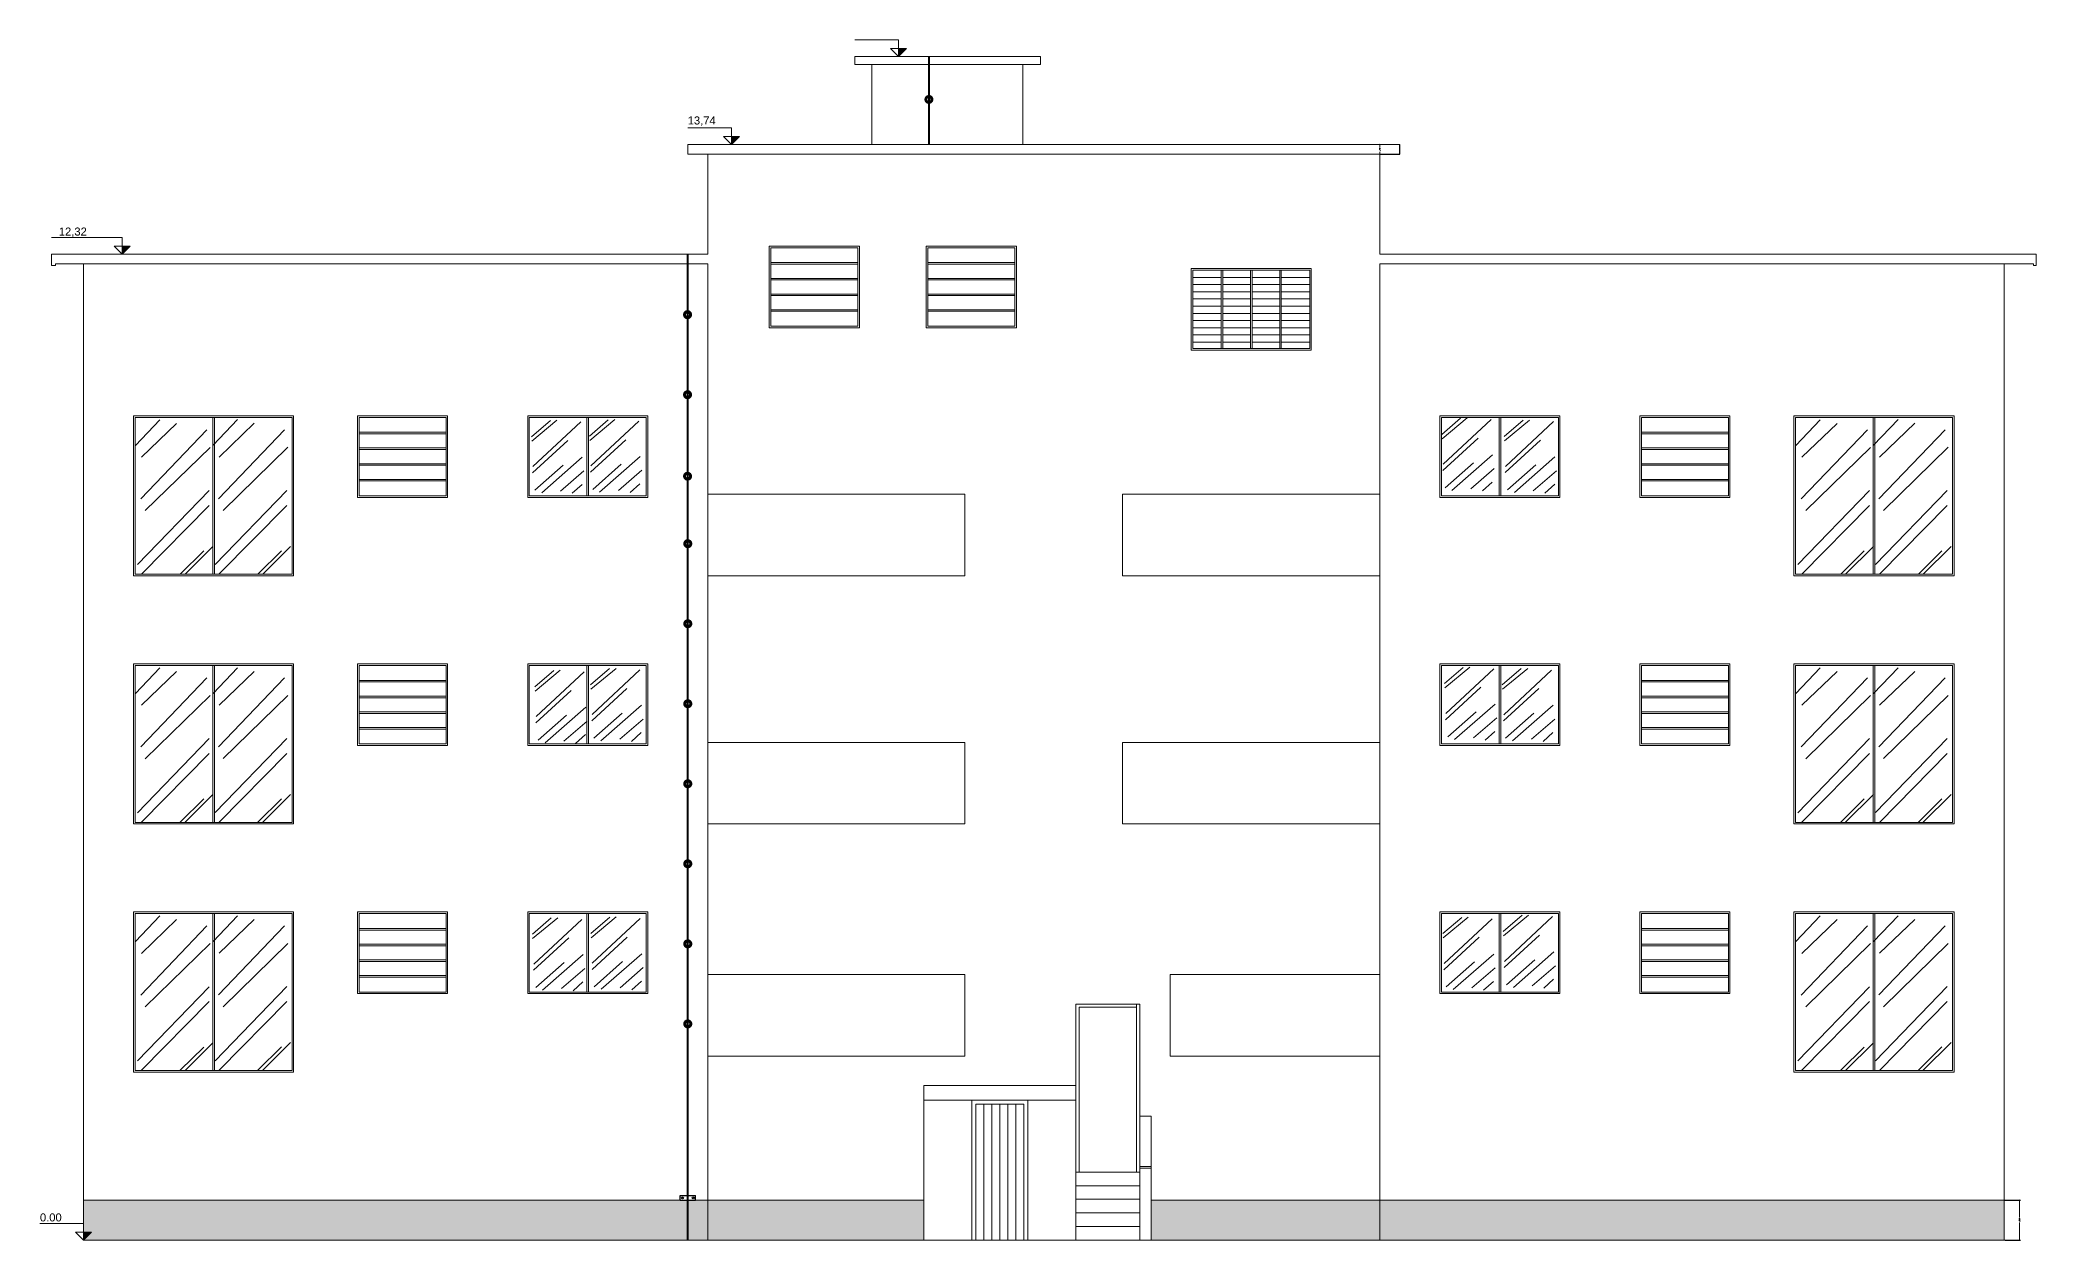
# Model space of a CAD drawing. Extents: x 0 to 11638, y -6007 to 0.
# Drawn here: x 10262.04 to 10286.98, y -3566.58 to -3551.57 of the extents above; entities that cross this region are included whole.
import ezdxf

# ---------------------------------------------------------------- set-up
doc = ezdxf.new("R2010")
doc.units = 0
doc.layers.get('0').update_dxf_attribs({"linetype": 'CONTINUOUS'})
doc.layers.get('Defpoints').update_dxf_attribs({"linetype": 'CONTINUOUS'})
for name, color, linetype in [('ARQ - Cotas', 1, 'CONTINUOUS'), ('ELE-BARRA CHATA ALUMÍNIO', 140, 'CONTINUOUS'), ('ELE-CONECTOR DE EMENDA', 153, 'CONTINUOUS'), ('ELE-CX. INSPEÇÃO', 40, 'CONTINUOUS')]:
    doc.layers.add(name, color=color, linetype=linetype)
doc.layers.add('ARQ - Esquadrias', color=1, linetype='CONTINUOUS', lineweight=9)
doc.layers.add('ELE-FIXADOR GELCAM', color=160, linetype='CONTINUOUS', lineweight=20)
doc.styles.add('ARIAL', font='arial.ttf')
doc.styles.add('COTA', font='romans.shx', dxfattribs={"width": 2})
doc.dimstyles.new('COTA-COMLINHA', dxfattribs={"dimtxt": 0.001, "dimasz": 0.001, "dimexe": 0.001, "dimexo": 0.001, "dimgap": 0.001, "dimtad": 0, "dimzin": 4, "dimtxsty": 'COTA', "dimblk": 'OBLIQUE', "dimcen": 0.001, "dimclrd": 2, "dimclre": 2, "dimclrt": 2, "dimazin": 0, "dimtfac": 1, "dimtmove": 2, "dimatfit": 0, "dimldrblk": 'OBLIQUE', "dimfxl": 1, "dimtfill": 1, "dimtfillclr": 2, "dimlwd": -1, "dimarcsym": 0})

# ---------------------------------------------------------------- blocks, each defined once
blk = doc.blocks.new('_Oblique')
at = {"layer": 'ARQ - Esquadrias', "color": 0, "lineweight": -2}
blk.add_line((-0.5, -0.5), (0.5, 0.5), dxfattribs=at)
blk = doc.blocks.new('*D854')
at = {"layer": 'ELE-FIXADOR GELCAM', "color": 2, "ltscale": 0.01, "transparency": 16777216}
for p, q in [((10278.783, -3552.874), (10278.783, -3552.903)), ((10278.783, -3552.994), (10278.783, -3552.964))]:
    blk.add_line(p, q, dxfattribs=at)
at = {"layer": 'ELE-FIXADOR GELCAM', "color": 2, "ltscale": 0.01, "transparency": 16777216, "xscale": 0.01, "yscale": 0.01, "zscale": 0.01}
for p, rotation in [((10278.783, -3552.874), 90), ((10278.783, -3552.994), 270)]:
    blk.add_blockref('_Oblique', p, dxfattribs=dict(at, rotation=rotation))
at = {"layer": 'ELE-FIXADOR GELCAM', "color": 2, "lineweight": -3, "ltscale": 0.01, "transparency": 16777216, "insert": (10278.783, -3552.934), "char_height": 0.01, "attachment_point": 5, "rotation": 90, "style": 'COTA', "bg_fill": 3, "box_fill_scale": 1.1, "bg_fill_color": 9, "bg_fill_true_color": 13158600, "bg_fill_transparency": 0}
blk.add_mtext(',12', dxfattribs=at)
at = {"layer": 'Defpoints', "color": 0, "lineweight": -2, "ltscale": 0.01, "transparency": 16777216}
for p in [(10278.783, -3552.874), (10278.783, -3552.874), (10278.783, -3552.994)]:
    blk.add_point(p, dxfattribs=at)
blk = doc.blocks.new('*D855')
at = {"layer": 'Defpoints', "color": 0, "lineweight": -2, "ltscale": 0.01, "transparency": 16777216}
for p in [(10286.583, -3566.064), (10286.777, -3566.064), (10286.583, -3566.564)]:
    blk.add_point(p, dxfattribs=at)
at = {"layer": 'ELE-FIXADOR GELCAM', "color": 2, "lineweight": -2, "ltscale": 0.01, "transparency": 16777216}
for p, q in [((10286.593, -3566.064), (10286.787, -3566.064)), ((10286.593, -3566.564), (10286.787, -3566.564))]:
    blk.add_line(p, q, dxfattribs=at)
at = {"layer": 'ELE-FIXADOR GELCAM', "color": 2, "ltscale": 0.01, "transparency": 16777216}
for p, q in [((10286.777, -3566.064), (10286.777, -3566.283)), ((10286.777, -3566.564), (10286.777, -3566.344))]:
    blk.add_line(p, q, dxfattribs=at)
at = {"layer": 'ELE-FIXADOR GELCAM', "color": 2, "ltscale": 0.01, "transparency": 16777216, "xscale": 0.01, "yscale": 0.01, "zscale": 0.01}
for p, rotation in [((10286.777, -3566.064), 90), ((10286.777, -3566.564), 270)]:
    blk.add_blockref('_Oblique', p, dxfattribs=dict(at, rotation=rotation))
at = {"layer": 'ELE-FIXADOR GELCAM', "color": 2, "lineweight": -3, "ltscale": 0.01, "transparency": 16777216, "insert": (10286.777, -3566.314), "char_height": 0.01, "attachment_point": 5, "rotation": 90, "style": 'COTA', "bg_fill": 3, "box_fill_scale": 1.1, "bg_fill_color": 9, "bg_fill_true_color": 13158600, "bg_fill_transparency": 0}
blk.add_mtext(',50', dxfattribs=at)

msp = doc.modelspace()

# ---------------------------------------------------------------- hatches: boundary and pattern name
at = {"lineweight": 5}
h = msp.add_hatch(dxfattribs=at)
h.set_pattern_fill('GRAVEL', color=0, scale=0.046)
h.set_pattern_definition([(228.0127875, (7585.17417, -5615.64441), (-9.3472000007, -10.5155999993), [0.15719186, -15.56202247]), (184.969741, (7585.069013, -5615.761253), (14.02079999445, 1.16840006656), [0.26974617, -26.7048625]), (132.510447, (7584.80028, -5615.78462), (11.684000005, -12.8523999955), [0.1902015, -18.8299725]), (267.273689, (7584.344605, -5616.07672), (1.16840000245, 23.3679999999), [0.24564208, -24.3185612]), (292.8336542, (7584.33292, -5616.322085), (-5.8420000005, 14.0207999998), [0.2408715, -23.84631156]), (357.273689, (7584.42639, -5616.54408), (-23.3679999999, 1.16840000245), [0.24564208, -24.3185612]), (37.6942405, (7584.671757, -5616.555765), (-15.18919999933, -11.6840000009), [0.3248491, -32.16003304]), (72.2553284, (7584.928805, -5616.357137), (8.1788000022, 25.7047999993), [0.30669098, -30.36241804]), (121.4295656, (7585.022277, -5616.065037), (-9.3472000013, 15.1891999992), [0.24647398, -24.40095102]), (175.2363583, (7584.89375, -5615.854725), (12.8523999998, -1.168400002), [0.2813881, -13.788011]), (222.3974378, (7584.613337, -5615.831357), (-14.02079999955, -12.8524000005), [0.36389584, -36.02571536]), (138.814075, (7585.50132, -5616.0884), (-8.1787999995, 7.0104000006), [0.1242021, -12.29606028]), (171.4692344, (7585.40785, -5616.006617), (15.1892000004, -2.3367999973), [0.2362937, -23.39313394]), (225, (7585.1742, -5615.9716), (-2e-16, -1.1684), [0.1652363, -1.48713083]), (203.1985905, (7585.09238, -5615.83136), (5.842, 2.3367999996), [0.088983, -8.8092863]), (291.8014095, (7585.0106, -5615.8664), (-1.1684, 3.5052), [0.1258402, -6.16618638]), (30.9637565, (7585.05733, -5615.98325), (3.5052, 2.3368), [0.20438704, -6.60849715]), (161.565051, (7585.2326, -5615.8781), (2.3368, -1.1684), [0.1477921, -3.54701313]), (16.3895403, (7584.33292, -5615.86641), (11.684, 3.5052), [0.2070405, -20.49706027]), (70.346176, (7584.53155, -5615.80799), (-4.6736000004, -12.8523999998), [0.1736955, -17.1958192]), (293.1985905, (7585.23259, -5615.64441), (-2.3367999996, 5.842), [0.17796485, -8.72030445]), (343.6104597, (7585.30269, -5615.80799), (-11.6840000002, 3.5051999992), [0.2070405, -20.49706027]), (339.443955, (7584.33292, -5616.59082), (-5.842, 2.3368), [0.1996562, -9.7831578]), (294.7751406, (7584.519865, -5616.66092), (-5.842000007, 12.8523999968), [0.16728918, -16.56165296]), (66.8014095, (7585.24427, -5616.81281), (2.3367999996, 5.842), [0.17796485, -8.72030445]), (17.3540246, (7585.31438, -5616.64924), (-15.1891999997, -4.673600001), [0.19586006, -19.39009295]), (69.443955, (7584.67176, -5616.81281), (-2.3368, -5.842), [0.0998281, -9.8829859]), (101.3099325, (7585.17417, -5616.81281), (-1.1684, 4.6736), [0.0595767, -5.8981177]), (165.963757, (7585.16248, -5616.7544), (3.5052, -1.1684), [0.2408715, -4.5765651]), (186.009006, (7584.928805, -5616.69597), (11.6839999999, 1.1684000006), [0.22322282, -22.09902784]), (303.690068, (7585.05733, -5616.0884), (-1.1684, 2.3368), [0.168509, -4.04421713]), (353.1572266, (7585.1508, -5616.228613), (19.8628000001, -2.33679999896), [0.2941961, -29.12536417]), (60.945396, (7585.4429, -5616.26366), (-4.6736, -8.1788), [0.1202938, -11.90912047]), (90, (7585.5013, -5616.1585), (-1.1684, 1.1684), [0.070104, -1.098296]), (120.2564372, (7584.90544, -5616.66092), (4.6735999994, -8.1788000003), [0.1623188, -16.06961276]), (48.0127875, (7584.82365, -5616.52071), (9.3472000008, 10.5155999993), [0.31438372, -15.4048306]), (0, (7585.034, -5616.287), (1.1684, 1.1684), [0.303784, -0.864616]), (325.3048465, (7585.337745, -5616.28703), (11.6840000044, -8.1787999937), [0.1847404, -18.2892857]), (254.054604, (7585.48964, -5616.39219), (-1.1684, -4.6736), [0.17012138, -8.335959]), (207.6459754, (7585.4429, -5616.555765), (-22.1996000008, -11.68399999845), [0.27698675, -27.42173363]), (175.4260787, (7585.197537, -5616.68429), (-15.1892, 1.1684), [0.29303355, -29.01028937])])
h.paths.add_polyline_path([(10273.083, -3566.064), (10270.383, -3566.064), (10270.383, -3566.564), (10273.083, -3566.564)])
h.paths.add_polyline_path([(10278.783, -3566.064), (10275.923, -3566.064), (10275.923, -3566.564), (10278.783, -3566.564)])
h.paths.add_polyline_path([(10270.383, -3566.064), (10262.583, -3566.064), (10262.583, -3566.564), (10263.208, -3566.564), (10270.383, -3566.564)])
h.paths.add_polyline_path([(10286.583, -3566.064), (10278.783, -3566.064), (10278.783, -3566.564), (10286.583, -3566.564)])
at = {"layer": 'ARQ - Cotas', "lineweight": 5, "ltscale": 0.001}
h = msp.add_hatch(color=256, dxfattribs=at)
h.dxf.hatch_style = 1
h.paths.add_polyline_path([(10272.869, -3551.674), (10272.769, -3551.674), (10272.769, -3551.774)])
h = msp.add_hatch(color=256, dxfattribs=at)
h.dxf.hatch_style = 1
h.paths.add_polyline_path([(10270.779, -3552.774), (10270.679, -3552.774), (10270.679, -3552.874)])
h = msp.add_hatch(color=256, dxfattribs=at)
h.dxf.hatch_style = 1
h.paths.add_polyline_path([(10263.164, -3554.144), (10263.064, -3554.144), (10263.064, -3554.244)])
h = msp.add_hatch(color=256, dxfattribs=at)
h.dxf.hatch_style = 1
h.paths.add_polyline_path([(10262.683, -3566.464), (10262.583, -3566.464), (10262.583, -3566.564)])

# ---------------------------------------------------------------- linework, layer by layer
at = {"color": 0, "lineweight": 5}
for p, q in [((10272.223, -3551.874), (10272.223, -3551.774)), ((10272.223, -3551.774), (10274.543, -3551.774)), ((10272.433, -3551.874), (10272.223, -3551.874)), ((10274.323, -3551.874), (10272.433, -3551.874)), ((10272.433, -3551.874), (10272.433, -3552.874)), ((10274.323, -3552.874), (10274.323, -3551.874)), ((10274.543, -3551.874), (10274.323, -3551.874)), ((10274.543, -3551.774), (10274.543, -3551.874)), ((10270.133, -3552.994), (10270.133, -3552.874)), ((10270.133, -3552.874), (10279.033, -3552.874)), ((10275.528, -3552.874), (10273.638, -3552.874)), ((10270.383, -3552.994), (10270.133, -3552.994)), ((10270.383, -3552.994), (10278.783, -3552.994)), ((10270.383, -3554.244), (10270.383, -3552.994)), ((10278.783, -3554.244), (10278.783, -3552.994)), ((10272.278, -3554.144), (10271.153, -3554.144)), ((10271.153, -3554.144), (10271.153, -3555.164)), ((10272.258, -3554.164), (10271.173, -3554.164)), ((10271.173, -3554.164), (10271.173, -3555.144)), ((10272.258, -3554.164), (10272.258, -3555.144)), ((10272.278, -3554.144), (10272.278, -3555.164)), ((10274.24, -3554.144), (10273.115, -3554.144)), ((10273.115, -3554.144), (10273.115, -3555.164)), ((10274.22, -3554.164), (10273.135, -3554.164)), ((10273.135, -3554.164), (10273.135, -3555.144)), ((10274.22, -3554.164), (10274.22, -3555.144)), ((10274.24, -3554.144), (10274.24, -3555.164)), ((10262.183, -3554.364), (10262.183, -3554.244)), ((10262.183, -3554.244), (10270.383, -3554.244)), ((10262.183, -3554.364), (10262.183, -3554.384)), ((10262.183, -3554.384), (10262.213, -3554.384)), ((10262.213, -3554.384), (10262.233, -3554.384)), ((10262.583, -3554.364), (10262.233, -3554.364)), ((10262.233, -3554.384), (10262.233, -3554.364)), ((10262.583, -3566.564), (10262.583, -3554.364)), ((10262.583, -3554.364), (10270.383, -3554.364)), ((10262.583, -3554.364), (10270.383, -3554.364)), ((10270.383, -3554.364), (10270.383, -3566.564)), ((10272.258, -3554.35), (10271.173, -3554.35)), ((10272.258, -3554.37), (10271.173, -3554.37)), ((10274.22, -3554.35), (10273.135, -3554.35)), ((10274.22, -3554.37), (10273.135, -3554.37)), ((10276.426, -3555.444), (10276.426, -3554.424)), ((10276.426, -3554.424), (10277.926, -3554.424)), ((10276.446, -3555.424), (10276.446, -3554.444)), ((10276.446, -3554.444), (10277.906, -3554.444)), ((10276.801, -3554.444), (10276.801, -3555.424)), ((10276.821, -3554.444), (10276.821, -3555.424)), ((10277.166, -3554.444), (10277.166, -3555.424)), ((10277.186, -3554.444), (10277.186, -3555.424)), ((10277.531, -3554.444), (10277.531, -3555.424)), ((10277.551, -3554.444), (10277.551, -3555.424)), ((10277.906, -3554.444), (10277.906, -3555.424)), ((10277.926, -3554.424), (10277.926, -3555.444)), ((10278.783, -3554.244), (10286.983, -3554.244)), ((10278.783, -3554.364), (10286.583, -3554.364)), ((10286.583, -3554.364), (10278.783, -3554.364)), ((10278.783, -3554.364), (10278.783, -3566.564)), ((10286.583, -3554.364), (10286.583, -3566.564)), ((10286.953, -3554.364), (10286.583, -3554.364)), ((10286.953, -3554.384), (10286.953, -3554.364)), ((10286.983, -3554.384), (10286.953, -3554.384)), ((10286.983, -3554.244), (10286.983, -3554.364)), ((10286.983, -3554.364), (10286.983, -3554.384)), ((10271.173, -3554.546), (10272.258, -3554.546)), ((10271.173, -3554.566), (10272.258, -3554.566)), ((10273.135, -3554.546), (10274.22, -3554.546)), ((10273.135, -3554.566), (10274.22, -3554.566)), ((10276.446, -3554.534), (10276.801, -3554.534)), ((10276.446, -3554.624), (10276.801, -3554.624)), ((10276.446, -3554.714), (10276.801, -3554.714)), ((10276.821, -3554.534), (10277.166, -3554.534)), ((10276.821, -3554.624), (10277.166, -3554.624)), ((10276.821, -3554.714), (10277.166, -3554.714)), ((10277.186, -3554.534), (10277.531, -3554.534)), ((10277.186, -3554.624), (10277.531, -3554.624)), ((10277.186, -3554.714), (10277.531, -3554.714)), ((10277.551, -3554.534), (10277.906, -3554.534)), ((10277.551, -3554.624), (10277.906, -3554.624)), ((10277.551, -3554.714), (10277.906, -3554.714)), ((10271.173, -3554.742), (10272.258, -3554.742)), ((10271.173, -3554.762), (10272.258, -3554.762)), ((10271.173, -3554.938), (10272.258, -3554.938)), ((10271.173, -3554.958), (10272.258, -3554.958)), ((10273.135, -3554.742), (10274.22, -3554.742)), ((10273.135, -3554.762), (10274.22, -3554.762)), ((10273.135, -3554.938), (10274.22, -3554.938)), ((10273.135, -3554.958), (10274.22, -3554.958)), ((10276.446, -3554.804), (10276.801, -3554.804)), ((10276.446, -3554.894), (10276.801, -3554.894)), ((10276.821, -3554.804), (10277.166, -3554.804)), ((10276.821, -3554.894), (10277.166, -3554.894)), ((10277.186, -3554.804), (10277.531, -3554.804)), ((10277.186, -3554.894), (10277.531, -3554.894)), ((10277.551, -3554.804), (10277.906, -3554.804)), ((10277.551, -3554.894), (10277.906, -3554.894)), ((10271.153, -3555.164), (10272.278, -3555.164)), ((10271.173, -3555.144), (10272.258, -3555.144)), ((10273.115, -3555.164), (10274.24, -3555.164)), ((10273.135, -3555.144), (10274.22, -3555.144)), ((10276.446, -3554.984), (10276.801, -3554.984)), ((10276.446, -3555.074), (10276.801, -3555.074)), ((10276.446, -3555.164), (10276.801, -3555.164)), ((10276.821, -3554.984), (10277.166, -3554.984)), ((10276.821, -3555.074), (10277.166, -3555.074)), ((10276.821, -3555.164), (10277.166, -3555.164)), ((10277.186, -3554.984), (10277.531, -3554.984)), ((10277.186, -3555.074), (10277.531, -3555.074)), ((10277.186, -3555.164), (10277.531, -3555.164)), ((10277.551, -3554.984), (10277.906, -3554.984)), ((10277.551, -3555.074), (10277.906, -3555.074)), ((10277.551, -3555.164), (10277.906, -3555.164)), ((10277.926, -3555.444), (10276.426, -3555.444)), ((10276.446, -3555.254), (10276.801, -3555.254)), ((10276.446, -3555.344), (10276.801, -3555.344)), ((10277.906, -3555.424), (10276.446, -3555.424)), ((10276.821, -3555.254), (10277.166, -3555.254)), ((10276.821, -3555.344), (10277.166, -3555.344)), ((10277.186, -3555.254), (10277.531, -3555.254)), ((10277.186, -3555.344), (10277.531, -3555.344)), ((10277.551, -3555.254), (10277.906, -3555.254)), ((10277.551, -3555.344), (10277.906, -3555.344)), ((10263.208, -3556.264), (10263.208, -3558.264)), ((10263.208, -3556.264), (10263.208, -3558.264)), ((10265.208, -3556.264), (10263.208, -3556.264)), ((10265.208, -3556.264), (10263.208, -3556.264)), ((10263.208, -3556.264), (10263.208, -3558.264)), ((10265.208, -3556.264), (10263.208, -3556.264)), ((10265.208, -3556.264), (10263.208, -3556.264)), ((10265.208, -3556.264), (10263.208, -3556.264)), ((10263.208, -3556.264), (10263.208, -3558.264)), ((10265.188, -3556.284), (10263.228, -3556.284)), ((10263.228, -3556.284), (10263.228, -3558.244)), ((10263.232, -3556.633), (10263.537, -3556.313)), ((10263.299, -3557.302), (10264.125, -3556.439)), ((10263.307, -3556.781), (10263.746, -3556.358)), ((10264.198, -3558.244), (10264.198, -3556.284)), ((10264.203, -3556.632), (10264.508, -3556.312)), ((10264.218, -3558.244), (10264.218, -3556.284)), ((10264.27, -3557.301), (10265.096, -3556.438)), ((10264.278, -3556.78), (10264.717, -3556.357)), ((10265.188, -3558.244), (10265.188, -3556.284)), ((10265.208, -3558.264), (10265.208, -3556.264)), ((10265.208, -3558.264), (10265.208, -3556.264)), ((10267.133, -3556.264), (10266.008, -3556.264)), ((10266.008, -3556.264), (10266.008, -3557.284)), ((10267.113, -3556.284), (10266.028, -3556.284)), ((10266.028, -3556.284), (10266.028, -3557.264)), ((10267.113, -3556.47), (10266.028, -3556.47)), ((10267.113, -3556.284), (10267.113, -3557.264)), ((10267.133, -3556.264), (10267.133, -3557.284)), ((10268.133, -3557.284), (10268.133, -3556.264)), ((10268.133, -3556.264), (10269.633, -3556.264)), ((10268.153, -3557.264), (10268.153, -3556.284)), ((10268.153, -3556.284), (10269.613, -3556.284)), ((10268.181, -3556.526), (10268.417, -3556.323)), ((10268.184, -3556.58), (10268.498, -3556.32)), ((10268.198, -3556.898), (10268.797, -3556.34)), ((10268.873, -3557.264), (10268.873, -3556.284)), ((10268.893, -3557.264), (10268.893, -3556.284)), ((10268.905, -3556.518), (10269.141, -3556.314)), ((10268.908, -3556.571), (10269.222, -3556.311)), ((10268.922, -3556.89), (10269.521, -3556.332)), ((10269.613, -3556.284), (10269.613, -3557.264)), ((10269.633, -3556.264), (10269.633, -3557.284)), ((10279.533, -3556.264), (10279.533, -3557.284)), ((10281.033, -3556.264), (10279.533, -3556.264)), ((10279.553, -3556.284), (10279.553, -3557.264)), ((10281.013, -3556.284), (10279.553, -3556.284)), ((10279.557, -3556.497), (10279.792, -3556.294)), ((10279.56, -3556.551), (10279.874, -3556.291)), ((10279.574, -3556.869), (10280.172, -3556.311)), ((10280.273, -3557.264), (10280.273, -3556.284)), ((10280.293, -3557.264), (10280.293, -3556.284)), ((10280.336, -3556.523), (10280.572, -3556.32)), ((10280.339, -3556.577), (10280.653, -3556.317)), ((10280.353, -3556.896), (10280.952, -3556.337)), ((10281.013, -3557.264), (10281.013, -3556.284)), ((10281.033, -3557.284), (10281.033, -3556.264)), ((10283.158, -3556.264), (10282.033, -3556.264)), ((10282.033, -3556.264), (10282.033, -3557.284)), ((10283.138, -3556.284), (10282.053, -3556.284)), ((10282.053, -3556.284), (10282.053, -3557.264)), ((10283.138, -3556.47), (10282.053, -3556.47)), ((10283.138, -3556.284), (10283.138, -3557.264)), ((10283.158, -3556.264), (10283.158, -3557.284)), ((10285.958, -3556.264), (10283.958, -3556.264)), ((10285.958, -3556.264), (10283.958, -3556.264)), ((10283.958, -3556.264), (10283.958, -3558.264)), ((10285.958, -3556.264), (10283.958, -3556.264)), ((10285.958, -3556.264), (10283.958, -3556.264)), ((10285.958, -3556.264), (10283.958, -3556.264)), ((10283.958, -3556.264), (10283.958, -3558.264)), ((10285.938, -3556.284), (10283.978, -3556.284)), ((10283.978, -3556.284), (10283.978, -3558.244)), ((10283.982, -3556.633), (10284.287, -3556.313)), ((10284.049, -3557.302), (10284.875, -3556.439)), ((10284.057, -3556.781), (10284.496, -3556.358)), ((10284.948, -3558.244), (10284.948, -3556.284)), ((10284.953, -3556.632), (10285.258, -3556.312)), ((10284.968, -3558.244), (10284.968, -3556.284)), ((10285.02, -3557.301), (10285.846, -3556.438)), ((10285.028, -3556.78), (10285.467, -3556.357)), ((10285.938, -3558.244), (10285.938, -3556.284)), ((10285.958, -3558.264), (10285.958, -3556.264)), ((10285.958, -3558.264), (10285.958, -3556.264)), ((10263.354, -3557.449), (10264.165, -3556.659)), ((10264.326, -3557.448), (10265.136, -3556.657)), ((10267.113, -3556.49), (10266.028, -3556.49)), ((10266.028, -3556.666), (10267.113, -3556.666)), ((10266.028, -3556.686), (10267.113, -3556.686)), ((10268.194, -3556.977), (10268.635, -3556.572)), ((10268.918, -3556.968), (10269.359, -3556.564)), ((10279.57, -3556.948), (10280.011, -3556.543)), ((10280.349, -3556.974), (10280.79, -3556.569)), ((10283.138, -3556.49), (10282.053, -3556.49)), ((10282.053, -3556.666), (10283.138, -3556.666)), ((10282.053, -3556.686), (10283.138, -3556.686)), ((10284.104, -3557.449), (10284.915, -3556.659)), ((10285.076, -3557.448), (10285.886, -3556.657)), ((10266.028, -3556.862), (10267.113, -3556.862)), ((10266.028, -3556.882), (10267.113, -3556.882)), ((10268.222, -3557.193), (10268.576, -3556.879)), ((10268.308, -3557.225), (10268.816, -3556.78)), ((10268.545, -3557.205), (10268.836, -3556.953)), ((10268.946, -3557.185), (10269.3, -3556.87)), ((10269.032, -3557.216), (10269.54, -3556.772)), ((10269.269, -3557.197), (10269.56, -3556.945)), ((10279.598, -3557.164), (10279.952, -3556.85)), ((10279.684, -3557.196), (10280.192, -3556.751)), ((10279.921, -3557.176), (10280.212, -3556.924)), ((10280.377, -3557.19), (10280.731, -3556.876)), ((10280.464, -3557.222), (10280.971, -3556.778)), ((10280.7, -3557.202), (10280.991, -3556.951)), ((10282.053, -3556.862), (10283.138, -3556.862)), ((10282.053, -3556.882), (10283.138, -3556.882)), ((10263.257, -3558.123), (10264.151, -3557.198)), ((10264.228, -3558.122), (10265.122, -3557.197)), ((10266.028, -3557.058), (10267.113, -3557.058)), ((10266.028, -3557.078), (10267.113, -3557.078)), ((10268.69, -3557.232), (10268.812, -3557.122)), ((10269.414, -3557.224), (10269.536, -3557.114)), ((10280.066, -3557.203), (10280.188, -3557.093)), ((10280.845, -3557.23), (10280.968, -3557.12)), ((10282.053, -3557.058), (10283.138, -3557.058)), ((10282.053, -3557.078), (10283.138, -3557.078)), ((10284.007, -3558.123), (10284.901, -3557.198)), ((10284.978, -3558.122), (10285.872, -3557.197)), ((10263.308, -3558.241), (10264.151, -3557.384)), ((10264.279, -3558.24), (10265.122, -3557.383)), ((10266.008, -3557.284), (10267.133, -3557.284)), ((10266.028, -3557.264), (10267.113, -3557.264)), ((10269.633, -3557.284), (10268.133, -3557.284)), ((10269.613, -3557.264), (10268.153, -3557.264)), ((10273.598, -3557.244), (10270.383, -3557.244)), ((10273.598, -3558.264), (10273.598, -3557.244)), ((10275.568, -3558.264), (10275.568, -3557.244)), ((10275.568, -3557.244), (10278.783, -3557.244)), ((10279.533, -3557.284), (10281.033, -3557.284)), ((10279.553, -3557.264), (10281.013, -3557.264)), ((10282.033, -3557.284), (10283.158, -3557.284)), ((10282.053, -3557.264), (10283.138, -3557.264)), ((10284.058, -3558.241), (10284.901, -3557.384)), ((10285.029, -3558.24), (10285.872, -3557.383)), ((10263.792, -3558.242), (10264.085, -3557.952)), ((10263.852, -3558.243), (10264.2, -3557.897)), ((10264.763, -3558.241), (10265.056, -3557.951)), ((10264.823, -3558.242), (10265.171, -3557.896)), ((10284.542, -3558.242), (10284.835, -3557.952)), ((10284.602, -3558.243), (10284.95, -3557.897)), ((10285.513, -3558.241), (10285.806, -3557.951)), ((10285.573, -3558.242), (10285.921, -3557.896)), ((10263.208, -3558.264), (10265.208, -3558.264)), ((10263.208, -3558.264), (10265.208, -3558.264)), ((10263.208, -3558.264), (10265.208, -3558.264)), ((10263.208, -3558.264), (10265.208, -3558.264)), ((10263.208, -3558.264), (10265.208, -3558.264)), ((10263.228, -3558.244), (10265.188, -3558.244)), ((10273.598, -3558.264), (10270.383, -3558.264)), ((10275.568, -3558.264), (10278.783, -3558.264)), ((10283.958, -3558.264), (10285.958, -3558.264)), ((10283.958, -3558.264), (10285.958, -3558.264)), ((10283.958, -3558.264), (10285.958, -3558.264)), ((10283.958, -3558.264), (10285.958, -3558.264)), ((10283.958, -3558.264), (10285.958, -3558.264)), ((10283.978, -3558.244), (10285.938, -3558.244)), ((10263.208, -3559.364), (10263.208, -3561.364)), ((10263.208, -3559.364), (10263.208, -3561.364)), ((10265.208, -3559.364), (10263.208, -3559.364)), ((10265.208, -3559.364), (10263.208, -3559.364)), ((10263.208, -3559.364), (10263.208, -3561.364)), ((10265.208, -3559.364), (10263.208, -3559.364)), ((10265.208, -3559.364), (10263.208, -3559.364)), ((10265.208, -3559.364), (10263.208, -3559.364)), ((10263.208, -3559.364), (10263.208, -3561.364)), ((10265.188, -3559.384), (10263.228, -3559.384)), ((10263.228, -3559.384), (10263.228, -3561.344)), ((10263.232, -3559.733), (10263.537, -3559.413)), ((10263.307, -3559.881), (10263.746, -3559.458)), ((10264.198, -3561.344), (10264.198, -3559.384)), ((10264.203, -3559.732), (10264.508, -3559.412)), ((10264.218, -3561.344), (10264.218, -3559.384)), ((10264.278, -3559.88), (10264.717, -3559.457)), ((10265.188, -3561.344), (10265.188, -3559.384)), ((10265.208, -3561.364), (10265.208, -3559.364)), ((10265.208, -3561.364), (10265.208, -3559.364)), ((10267.133, -3559.364), (10266.008, -3559.364)), ((10266.008, -3559.364), (10266.008, -3560.384)), ((10267.113, -3559.384), (10266.028, -3559.384)), ((10266.028, -3559.384), (10266.028, -3560.364)), ((10267.113, -3559.384), (10267.113, -3560.364)), ((10267.133, -3559.364), (10267.133, -3560.384)), ((10268.133, -3560.384), (10268.133, -3559.364)), ((10268.133, -3559.364), (10269.633, -3559.364)), ((10268.153, -3560.364), (10268.153, -3559.384)), ((10268.153, -3559.384), (10269.613, -3559.384)), ((10268.222, -3559.651), (10268.458, -3559.447)), ((10268.225, -3559.704), (10268.54, -3559.444)), ((10268.24, -3560.023), (10268.838, -3559.464)), ((10268.873, -3560.364), (10268.873, -3559.384)), ((10268.893, -3560.364), (10268.893, -3559.384)), ((10268.92, -3559.626), (10269.155, -3559.423)), ((10268.923, -3559.68), (10269.237, -3559.42)), ((10268.937, -3559.998), (10269.535, -3559.44)), ((10269.613, -3559.384), (10269.613, -3560.364)), ((10269.633, -3559.364), (10269.633, -3560.384)), ((10279.533, -3559.364), (10279.533, -3560.384)), ((10281.033, -3559.364), (10279.533, -3559.364)), ((10279.553, -3559.384), (10279.553, -3560.364)), ((10281.013, -3559.384), (10279.553, -3559.384)), ((10279.59, -3559.61), (10279.825, -3559.407)), ((10279.593, -3559.664), (10279.907, -3559.404)), ((10279.607, -3559.983), (10280.206, -3559.424)), ((10280.273, -3560.364), (10280.273, -3559.384)), ((10280.293, -3560.364), (10280.293, -3559.384)), ((10280.313, -3559.627), (10280.549, -3559.423)), ((10280.316, -3559.68), (10280.631, -3559.42)), ((10280.331, -3559.999), (10280.929, -3559.441)), ((10281.013, -3560.364), (10281.013, -3559.384)), ((10281.033, -3560.384), (10281.033, -3559.364)), ((10283.158, -3559.364), (10282.033, -3559.364)), ((10282.033, -3559.364), (10282.033, -3560.384)), ((10283.138, -3559.384), (10282.053, -3559.384)), ((10282.053, -3559.384), (10282.053, -3560.364)), ((10283.138, -3559.384), (10283.138, -3560.364)), ((10283.158, -3559.364), (10283.158, -3560.384)), ((10285.958, -3559.364), (10283.958, -3559.364)), ((10285.958, -3559.364), (10283.958, -3559.364)), ((10283.958, -3559.364), (10283.958, -3561.364)), ((10285.958, -3559.364), (10283.958, -3559.364)), ((10285.958, -3559.364), (10283.958, -3559.364)), ((10285.958, -3559.364), (10283.958, -3559.364)), ((10283.958, -3559.364), (10283.958, -3561.364)), ((10285.938, -3559.384), (10283.978, -3559.384)), ((10283.978, -3559.384), (10283.978, -3561.344)), ((10283.982, -3559.733), (10284.287, -3559.413)), ((10284.057, -3559.881), (10284.496, -3559.458)), ((10284.948, -3561.344), (10284.948, -3559.384)), ((10284.953, -3559.732), (10285.258, -3559.412)), ((10284.968, -3561.344), (10284.968, -3559.384)), ((10285.028, -3559.88), (10285.467, -3559.457)), ((10285.938, -3561.344), (10285.938, -3559.384)), ((10285.958, -3561.364), (10285.958, -3559.364)), ((10285.958, -3561.364), (10285.958, -3559.364)), ((10263.299, -3560.402), (10264.125, -3559.539)), ((10264.27, -3560.401), (10265.096, -3559.538)), ((10267.113, -3559.57), (10266.028, -3559.57)), ((10267.113, -3559.59), (10266.028, -3559.59)), ((10268.236, -3560.101), (10268.677, -3559.696)), ((10268.933, -3560.077), (10269.374, -3559.672)), ((10279.603, -3560.061), (10280.044, -3559.656)), ((10280.327, -3560.077), (10280.768, -3559.672)), ((10283.138, -3559.57), (10282.053, -3559.57)), ((10283.138, -3559.59), (10282.053, -3559.59)), ((10284.049, -3560.402), (10284.875, -3559.539)), ((10285.02, -3560.401), (10285.846, -3559.538)), ((10263.354, -3560.549), (10264.165, -3559.759)), ((10264.326, -3560.548), (10265.136, -3559.757)), ((10266.028, -3559.766), (10267.113, -3559.766)), ((10266.028, -3559.786), (10267.113, -3559.786)), ((10266.028, -3559.962), (10267.113, -3559.962)), ((10268.35, -3560.349), (10268.858, -3559.905)), ((10269.047, -3560.324), (10269.555, -3559.88)), ((10279.631, -3560.277), (10279.985, -3559.963)), ((10279.717, -3560.309), (10280.225, -3559.865)), ((10280.441, -3560.325), (10280.949, -3559.881)), ((10282.053, -3559.766), (10283.138, -3559.766)), ((10282.053, -3559.786), (10283.138, -3559.786)), ((10282.053, -3559.962), (10283.138, -3559.962)), ((10284.104, -3560.549), (10284.915, -3559.759)), ((10285.076, -3560.548), (10285.886, -3559.757)), ((10266.028, -3559.982), (10267.113, -3559.982)), ((10266.028, -3560.158), (10267.113, -3560.158)), ((10266.028, -3560.178), (10267.113, -3560.178)), ((10268.263, -3560.318), (10268.617, -3560.003)), ((10268.586, -3560.33), (10268.877, -3560.078)), ((10268.961, -3560.293), (10269.315, -3559.978)), ((10269.283, -3560.305), (10269.575, -3560.053)), ((10279.954, -3560.289), (10280.245, -3560.038)), ((10280.099, -3560.317), (10280.221, -3560.207)), ((10280.354, -3560.294), (10280.708, -3559.979)), ((10280.677, -3560.306), (10280.968, -3560.054)), ((10282.053, -3559.982), (10283.138, -3559.982)), ((10282.053, -3560.158), (10283.138, -3560.158)), ((10282.053, -3560.178), (10283.138, -3560.178)), ((10263.257, -3561.223), (10264.151, -3560.298)), ((10264.228, -3561.222), (10265.122, -3560.297)), ((10266.008, -3560.384), (10267.133, -3560.384)), ((10266.028, -3560.364), (10267.113, -3560.364)), ((10269.633, -3560.384), (10268.133, -3560.384)), ((10269.613, -3560.364), (10268.153, -3560.364)), ((10268.732, -3560.357), (10268.854, -3560.247)), ((10269.429, -3560.332), (10269.551, -3560.222)), ((10273.598, -3560.344), (10270.383, -3560.344)), ((10273.598, -3561.364), (10273.598, -3560.344)), ((10275.568, -3561.364), (10275.568, -3560.344)), ((10275.568, -3560.344), (10278.783, -3560.344)), ((10279.533, -3560.384), (10281.033, -3560.384)), ((10279.553, -3560.364), (10281.013, -3560.364)), ((10280.823, -3560.333), (10280.945, -3560.223)), ((10282.033, -3560.384), (10283.158, -3560.384)), ((10282.053, -3560.364), (10283.138, -3560.364)), ((10284.007, -3561.223), (10284.901, -3560.298)), ((10284.978, -3561.222), (10285.872, -3560.297)), ((10263.308, -3561.341), (10264.151, -3560.484)), ((10264.279, -3561.34), (10265.122, -3560.483)), ((10284.058, -3561.341), (10284.901, -3560.484)), ((10285.029, -3561.34), (10285.872, -3560.483)), ((10263.792, -3561.342), (10264.085, -3561.052)), ((10263.852, -3561.343), (10264.2, -3560.997)), ((10264.763, -3561.341), (10265.056, -3561.051)), ((10264.823, -3561.342), (10265.171, -3560.996)), ((10284.542, -3561.342), (10284.835, -3561.052)), ((10284.602, -3561.343), (10284.95, -3560.997)), ((10285.513, -3561.341), (10285.806, -3561.051)), ((10285.573, -3561.342), (10285.921, -3560.996)), ((10263.208, -3561.364), (10265.208, -3561.364)), ((10263.208, -3561.364), (10265.208, -3561.364)), ((10263.208, -3561.364), (10265.208, -3561.364)), ((10263.208, -3561.364), (10265.208, -3561.364)), ((10263.208, -3561.364), (10265.208, -3561.364)), ((10263.228, -3561.344), (10265.188, -3561.344)), ((10273.598, -3561.364), (10270.383, -3561.364)), ((10275.568, -3561.364), (10278.783, -3561.364)), ((10283.958, -3561.364), (10285.958, -3561.364)), ((10283.958, -3561.364), (10285.958, -3561.364)), ((10283.958, -3561.364), (10285.958, -3561.364)), ((10283.958, -3561.364), (10285.958, -3561.364)), ((10283.958, -3561.364), (10285.958, -3561.364)), ((10283.978, -3561.344), (10285.938, -3561.344)), ((10265.208, -3562.464), (10263.208, -3562.464)), ((10265.208, -3562.464), (10263.208, -3562.464)), ((10263.208, -3562.464), (10263.208, -3564.464)), ((10265.208, -3562.464), (10263.208, -3562.464)), ((10265.208, -3562.464), (10263.208, -3562.464)), ((10265.208, -3562.464), (10263.208, -3562.464)), ((10263.208, -3562.464), (10263.208, -3564.464)), ((10265.188, -3562.484), (10263.228, -3562.484)), ((10263.228, -3562.484), (10263.228, -3564.444)), ((10263.232, -3562.833), (10263.537, -3562.513)), ((10263.299, -3563.502), (10264.125, -3562.639)), ((10263.307, -3562.981), (10263.746, -3562.558)), ((10264.198, -3564.444), (10264.198, -3562.484)), ((10264.203, -3562.832), (10264.508, -3562.512)), ((10264.218, -3564.444), (10264.218, -3562.484)), ((10264.27, -3563.501), (10265.096, -3562.638)), ((10264.278, -3562.98), (10264.717, -3562.557)), ((10265.188, -3564.444), (10265.188, -3562.484)), ((10265.208, -3564.464), (10265.208, -3562.464)), ((10265.208, -3564.464), (10265.208, -3562.464)), ((10267.133, -3562.464), (10266.008, -3562.464)), ((10266.008, -3562.464), (10266.008, -3563.484)), ((10267.113, -3562.484), (10266.028, -3562.484)), ((10266.028, -3562.484), (10266.028, -3563.464)), ((10267.113, -3562.67), (10266.028, -3562.67)), ((10267.113, -3562.69), (10266.028, -3562.69)), ((10267.113, -3562.484), (10267.113, -3563.464)), ((10267.133, -3562.464), (10267.133, -3563.484)), ((10268.133, -3563.484), (10268.133, -3562.464)), ((10268.133, -3562.464), (10269.633, -3562.464)), ((10268.153, -3563.464), (10268.153, -3562.484)), ((10268.153, -3562.484), (10269.613, -3562.484)), ((10268.192, -3562.742), (10268.428, -3562.539)), ((10268.195, -3562.795), (10268.51, -3562.535)), ((10268.21, -3563.114), (10268.808, -3562.556)), ((10268.873, -3563.464), (10268.873, -3562.484)), ((10268.893, -3563.464), (10268.893, -3562.484)), ((10268.923, -3562.731), (10269.159, -3562.528)), ((10268.926, -3562.785), (10269.241, -3562.525)), ((10268.941, -3563.103), (10269.539, -3562.545)), ((10269.613, -3562.484), (10269.613, -3563.464)), ((10269.633, -3562.464), (10269.633, -3563.484)), ((10279.533, -3562.464), (10279.533, -3563.484)), ((10281.033, -3562.464), (10279.533, -3562.464)), ((10279.553, -3562.484), (10279.553, -3563.464)), ((10281.013, -3562.484), (10279.553, -3562.484)), ((10279.569, -3562.734), (10279.805, -3562.531)), ((10279.572, -3562.788), (10279.887, -3562.528)), ((10279.587, -3563.107), (10280.185, -3562.548)), ((10280.273, -3563.464), (10280.273, -3562.484)), ((10280.293, -3563.464), (10280.293, -3562.484)), ((10280.323, -3562.708), (10280.559, -3562.505)), ((10280.326, -3562.762), (10280.64, -3562.502)), ((10280.34, -3563.081), (10280.939, -3562.522)), ((10281.013, -3563.464), (10281.013, -3562.484)), ((10281.033, -3563.484), (10281.033, -3562.464)), ((10283.158, -3562.464), (10282.033, -3562.464)), ((10282.033, -3562.464), (10282.033, -3563.484)), ((10283.138, -3562.484), (10282.053, -3562.484)), ((10282.053, -3562.484), (10282.053, -3563.464)), ((10283.138, -3562.67), (10282.053, -3562.67)), ((10283.138, -3562.69), (10282.053, -3562.69)), ((10283.138, -3562.484), (10283.138, -3563.464)), ((10283.158, -3562.464), (10283.158, -3563.484)), ((10285.958, -3562.464), (10283.958, -3562.464)), ((10285.958, -3562.464), (10283.958, -3562.464)), ((10283.958, -3562.464), (10283.958, -3564.464)), ((10285.958, -3562.464), (10283.958, -3562.464)), ((10285.958, -3562.464), (10283.958, -3562.464)), ((10285.958, -3562.464), (10283.958, -3562.464)), ((10283.958, -3562.464), (10283.958, -3564.464)), ((10285.938, -3562.484), (10283.978, -3562.484)), ((10283.978, -3562.484), (10283.978, -3564.444)), ((10283.982, -3562.833), (10284.287, -3562.513)), ((10284.049, -3563.502), (10284.875, -3562.639)), ((10284.057, -3562.981), (10284.496, -3562.558)), ((10284.948, -3564.444), (10284.948, -3562.484)), ((10284.953, -3562.832), (10285.258, -3562.512)), ((10284.968, -3564.444), (10284.968, -3562.484)), ((10285.02, -3563.501), (10285.846, -3562.638)), ((10285.028, -3562.98), (10285.467, -3562.557)), ((10285.938, -3564.444), (10285.938, -3562.484)), ((10285.958, -3564.464), (10285.958, -3562.464)), ((10285.958, -3564.464), (10285.958, -3562.464)), ((10263.354, -3563.649), (10264.165, -3562.859)), ((10264.326, -3563.648), (10265.136, -3562.857)), ((10266.028, -3562.866), (10267.113, -3562.866)), ((10266.028, -3562.886), (10267.113, -3562.886)), ((10268.206, -3563.193), (10268.647, -3562.788)), ((10268.937, -3563.182), (10269.378, -3562.777)), ((10279.583, -3563.185), (10280.024, -3562.78)), ((10280.336, -3563.159), (10280.777, -3562.754)), ((10282.053, -3562.866), (10283.138, -3562.866)), ((10282.053, -3562.886), (10283.138, -3562.886)), ((10284.104, -3563.649), (10284.915, -3562.859)), ((10285.076, -3563.648), (10285.886, -3562.857)), ((10266.028, -3563.062), (10267.113, -3563.062)), ((10266.028, -3563.082), (10267.113, -3563.082)), ((10268.233, -3563.409), (10268.588, -3563.094)), ((10268.32, -3563.44), (10268.828, -3562.996)), ((10268.556, -3563.421), (10268.847, -3563.169)), ((10268.964, -3563.398), (10269.319, -3563.084)), ((10269.051, -3563.43), (10269.559, -3562.985)), ((10269.287, -3563.41), (10269.578, -3563.158)), ((10279.61, -3563.401), (10279.965, -3563.087)), ((10279.697, -3563.433), (10280.205, -3562.989)), ((10279.933, -3563.413), (10280.224, -3563.162)), ((10280.364, -3563.375), (10280.718, -3563.061)), ((10280.451, -3563.407), (10280.958, -3562.963)), ((10280.687, -3563.387), (10280.978, -3563.136)), ((10282.053, -3563.062), (10283.138, -3563.062)), ((10282.053, -3563.082), (10283.138, -3563.082)), ((10263.257, -3564.323), (10264.151, -3563.398)), ((10264.228, -3564.322), (10265.122, -3563.397)), ((10266.028, -3563.258), (10267.113, -3563.258)), ((10266.028, -3563.278), (10267.113, -3563.278)), ((10268.702, -3563.448), (10268.824, -3563.338)), ((10269.433, -3563.438), (10269.555, -3563.328)), ((10273.598, -3563.244), (10270.383, -3563.244)), ((10273.598, -3564.264), (10273.598, -3563.244)), ((10276.163, -3564.264), (10276.163, -3563.244)), ((10276.163, -3563.244), (10278.783, -3563.244)), ((10280.079, -3563.441), (10280.201, -3563.331)), ((10280.832, -3563.415), (10280.954, -3563.305)), ((10282.053, -3563.258), (10283.138, -3563.258)), ((10282.053, -3563.278), (10283.138, -3563.278)), ((10284.007, -3564.323), (10284.901, -3563.398)), ((10284.978, -3564.322), (10285.872, -3563.397)), ((10263.308, -3564.441), (10264.151, -3563.584)), ((10264.279, -3564.44), (10265.122, -3563.583)), ((10266.008, -3563.484), (10267.133, -3563.484)), ((10266.028, -3563.464), (10267.113, -3563.464)), ((10269.633, -3563.484), (10268.133, -3563.484)), ((10269.613, -3563.464), (10268.153, -3563.464)), ((10275.783, -3563.614), (10274.983, -3563.614)), ((10274.983, -3563.614), (10274.983, -3565.714)), ((10274.983, -3563.614), (10274.983, -3563.654)), ((10275.023, -3565.714), (10275.023, -3563.654)), ((10275.023, -3563.654), (10275.743, -3563.654)), ((10275.743, -3565.714), (10275.743, -3563.614)), ((10275.783, -3565.714), (10275.783, -3563.614)), ((10279.533, -3563.484), (10281.033, -3563.484)), ((10279.553, -3563.464), (10281.013, -3563.464)), ((10282.033, -3563.484), (10283.158, -3563.484)), ((10282.053, -3563.464), (10283.138, -3563.464)), ((10284.058, -3564.441), (10284.901, -3563.584)), ((10285.029, -3564.44), (10285.872, -3563.583)), ((10263.792, -3564.442), (10264.085, -3564.152)), ((10263.852, -3564.443), (10264.2, -3564.097)), ((10264.763, -3564.441), (10265.056, -3564.151)), ((10264.823, -3564.442), (10265.171, -3564.096)), ((10284.542, -3564.442), (10284.835, -3564.152)), ((10284.602, -3564.443), (10284.95, -3564.097)), ((10285.513, -3564.441), (10285.806, -3564.151)), ((10285.573, -3564.442), (10285.921, -3564.096)), ((10263.228, -3564.444), (10265.188, -3564.444)), ((10273.598, -3564.264), (10270.383, -3564.264)), ((10276.163, -3564.264), (10278.783, -3564.264)), ((10283.978, -3564.444), (10285.938, -3564.444)), ((10262.583, -3566.564), (10262.583, -3564.464)), ((10263.208, -3564.464), (10265.208, -3564.464)), ((10263.208, -3564.464), (10265.208, -3564.464)), ((10263.208, -3564.464), (10265.208, -3564.464)), ((10263.208, -3564.464), (10265.208, -3564.464)), ((10263.208, -3564.464), (10265.208, -3564.464)), ((10273.083, -3564.814), (10273.083, -3564.634)), ((10273.083, -3564.634), (10274.983, -3564.634)), ((10283.958, -3564.464), (10285.958, -3564.464)), ((10283.958, -3564.464), (10285.958, -3564.464)), ((10283.958, -3564.464), (10285.958, -3564.464)), ((10283.958, -3564.464), (10285.958, -3564.464)), ((10283.958, -3564.464), (10285.958, -3564.464)), ((10273.083, -3566.564), (10273.083, -3564.814)), ((10273.083, -3566.564), (10273.083, -3564.814)), ((10273.083, -3564.814), (10274.983, -3564.814)), ((10273.683, -3566.564), (10273.683, -3564.814)), ((10273.733, -3564.864), (10273.733, -3566.564)), ((10274.333, -3564.864), (10273.733, -3564.864)), ((10273.833, -3566.564), (10273.833, -3564.864)), ((10273.833, -3564.864), (10273.933, -3564.864)), ((10273.933, -3564.864), (10273.933, -3566.564)), ((10274.033, -3566.564), (10274.033, -3564.864)), ((10274.033, -3564.864), (10274.133, -3564.864)), ((10274.133, -3564.864), (10274.133, -3566.564)), ((10274.233, -3566.564), (10274.233, -3564.864)), ((10274.333, -3566.564), (10274.333, -3564.864)), ((10274.333, -3566.564), (10274.333, -3564.864)), ((10274.383, -3564.864), (10274.383, -3564.814)), ((10274.383, -3564.864), (10274.383, -3566.564)), ((10275.923, -3565.014), (10275.783, -3565.014)), ((10275.923, -3565.114), (10275.923, -3565.014)), ((10275.923, -3566.564), (10275.923, -3565.114)), ((10275.783, -3565.664), (10275.783, -3565.644)), ((10275.783, -3565.644), (10275.923, -3565.644)), ((10275.923, -3565.664), (10275.783, -3565.664)), ((10274.983, -3565.714), (10275.783, -3565.714)), ((10274.983, -3565.714), (10274.983, -3566.564)), ((10274.983, -3565.714), (10274.983, -3565.884)), ((10274.983, -3565.714), (10275.023, -3565.714)), ((10274.983, -3565.884), (10275.783, -3565.884)), ((10275.783, -3565.714), (10275.743, -3565.714)), ((10275.783, -3565.714), (10275.783, -3566.564)), ((10275.783, -3565.884), (10275.783, -3565.864)), ((10275.783, -3565.884), (10275.783, -3566.054)), ((10262.583, -3566.064), (10273.083, -3566.064)), ((10275.783, -3566.054), (10274.983, -3566.054)), ((10274.983, -3566.054), (10274.983, -3566.224)), ((10275.923, -3566.064), (10286.583, -3566.064)), ((10274.983, -3566.224), (10275.783, -3566.224)), ((10275.783, -3566.394), (10274.983, -3566.394)), ((10275.783, -3566.224), (10275.783, -3566.394)), ((10262.583, -3566.564), (10286.583, -3566.564)), ((10274.983, -3566.564), (10273.083, -3566.564)), ((10273.733, -3566.564), (10273.683, -3566.564)), ((10273.733, -3566.564), (10273.833, -3566.564)), ((10273.933, -3566.564), (10274.033, -3566.564)), ((10274.033, -3566.564), (10274.633, -3566.564)), ((10274.033, -3566.564), (10274.333, -3566.564)), ((10274.133, -3566.564), (10274.233, -3566.564)), ((10274.333, -3566.564), (10274.833, -3566.564)), ((10274.333, -3566.564), (10274.383, -3566.564)), ((10275.783, -3566.564), (10275.923, -3566.564))]:
    msp.add_line(p, q, dxfattribs=at)
at = {"layer": 'ARQ - Cotas', "lineweight": 5, "ltscale": 0.001}
for p, q in [((10272.223, -3551.567), (10272.769, -3551.567)), ((10272.769, -3551.674), (10272.669, -3551.674)), ((10272.769, -3551.774), (10272.669, -3551.674)), ((10272.769, -3551.567), (10272.769, -3551.674)), ((10272.869, -3551.674), (10272.769, -3551.674)), ((10272.769, -3551.774), (10272.769, -3551.674)), ((10272.769, -3551.774), (10272.869, -3551.674)), ((10270.133, -3552.667), (10270.679, -3552.667)), ((10270.679, -3552.667), (10270.679, -3552.774)), ((10270.679, -3552.774), (10270.579, -3552.774)), ((10270.679, -3552.874), (10270.579, -3552.774)), ((10270.779, -3552.774), (10270.679, -3552.774)), ((10270.679, -3552.874), (10270.679, -3552.774)), ((10270.679, -3552.874), (10270.779, -3552.774)), ((10262.183, -3554.037), (10263.064, -3554.037)), ((10263.064, -3554.144), (10262.964, -3554.144)), ((10263.064, -3554.244), (10262.964, -3554.144)), ((10263.064, -3554.037), (10263.064, -3554.144)), ((10263.164, -3554.144), (10263.064, -3554.144)), ((10263.064, -3554.244), (10263.064, -3554.144)), ((10263.064, -3554.244), (10263.164, -3554.144)), ((10262.038, -3566.357), (10262.583, -3566.357)), ((10262.583, -3566.357), (10262.583, -3566.464)), ((10262.583, -3566.464), (10262.483, -3566.464)), ((10262.583, -3566.564), (10262.483, -3566.464)), ((10262.683, -3566.464), (10262.583, -3566.464)), ((10262.583, -3566.564), (10262.583, -3566.464)), ((10262.583, -3566.564), (10262.683, -3566.464))]:
    msp.add_line(p, q, dxfattribs=at)
at = {"layer": 'ELE-BARRA CHATA ALUMÍNIO', "const_width": 0.025}
for points in [[(10273.147, -3551.774), (10273.147, -3552.874)], [(10270.131, -3554.244), (10270.131, -3554.999)], [(10270.131, -3554.981), (10270.131, -3557.019)], [(10270.134, -3557), (10270.134, -3557.861)], [(10270.134, -3557.843), (10270.134, -3559.881)], [(10270.134, -3559.843), (10270.134, -3561.881)], [(10270.134, -3564.464), (10270.134, -3561.843)]]:
    msp.add_lwpolyline(points, dxfattribs=at)
at = {"layer": 'ELE-CONECTOR DE EMENDA', "color": 2, "ltscale": 10, "true_color": 0xf1eb1f}
for p, q in [((10270.038, -3566.064), (10270.038, -3566.008)), ((10270.038, -3566.008), (10270.229, -3566.008)), ((10270.038, -3566.064), (10270.229, -3566.064)), ((10270.229, -3566.064), (10270.229, -3566.008))]:
    msp.add_line(p, q, dxfattribs=at)
for centre in [(10270.068, -3566.036), (10270.2, -3566.036)]:
    msp.add_circle(centre, 0.0106, dxfattribs=at)
at = {"layer": 'ELE-CX. INSPEÇÃO', "const_width": 0.025}
msp.add_lwpolyline([(10270.134, -3566.564), (10270.134, -3564.464)], dxfattribs=at)
at = {"layer": 'ELE-FIXADOR GELCAM', "color": 0, "lineweight": -3, "ltscale": 0.01}
for p, q in [((10279.033, -3552.994), (10279.033, -3552.874)), ((10278.783, -3552.994), (10279.033, -3552.994))]:
    msp.add_line(p, q, dxfattribs=at)
at = {"layer": 'ELE-FIXADOR GELCAM', "const_width": 0.075}
for points in [[(10273.147, -3552.329, -1), (10273.147, -3552.292, -1)], [(10273.147, -3552.329, -1), (10273.147, -3552.292, -1)], [(10270.131, -3555.019, -1), (10270.131, -3554.981, -1)], [(10270.131, -3555.019, -1), (10270.131, -3554.981, -1)], [(10270.131, -3555.019, -1), (10270.131, -3554.981, -1)], [(10270.131, -3556.019, -1), (10270.131, -3555.981, -1)], [(10270.131, -3556.019, -1), (10270.131, -3555.981, -1)], [(10270.131, -3557.037, -1), (10270.131, -3557, -1)], [(10270.131, -3557.037, -1), (10270.131, -3557, -1)], [(10270.134, -3557.881, -1), (10270.134, -3557.843, -1)], [(10270.134, -3557.881, -1), (10270.134, -3557.843, -1)], [(10270.134, -3557.881, -1), (10270.134, -3557.843, -1)], [(10270.134, -3558.881, -1), (10270.134, -3558.843, -1)], [(10270.134, -3558.881, -1), (10270.134, -3558.843, -1)], [(10270.134, -3559.881, -1), (10270.134, -3559.843, -1)], [(10270.134, -3559.881, -1), (10270.134, -3559.843, -1)], [(10270.134, -3559.881, -1), (10270.134, -3559.843, -1)], [(10270.134, -3560.881, -1), (10270.134, -3560.843, -1)], [(10270.134, -3560.881, -1), (10270.134, -3560.843, -1)], [(10270.134, -3561.881, -1), (10270.134, -3561.843, -1)], [(10270.134, -3561.881, -1), (10270.134, -3561.843, -1)], [(10270.134, -3561.881, -1), (10270.134, -3561.843, -1)], [(10270.134, -3562.881, -1), (10270.134, -3562.843, -1)], [(10270.134, -3562.881, -1), (10270.134, -3562.843, -1)], [(10270.115, -3563.862, -1), (10270.153, -3563.862, -1)], [(10270.134, -3563.881, -1), (10270.134, -3563.843, -1)]]:
    msp.add_lwpolyline(points, format="xyb", close=True, dxfattribs=at)

# ---------------------------------------------------------------- texts
at = {"layer": 'ARQ - Cotas', "lineweight": 5, "ltscale": 0.001, "char_height": 0.1, "attachment_point": 7, "line_spacing_factor": 0.970891, "style": 'ARIAL'}
for s, insert in [('13,74', (10270.133, -3552.642)), ('12,32', (10262.274, -3554.03)), ('0.00', (10262.038, -3566.332))]:
    msp.add_mtext(s, dxfattribs=dict(at, insert=insert))

# ---------------------------------------------------------------- next in the draw order: dimensions: what is measured, and where the dimension line sits
at = {"layer": 'ELE-FIXADOR GELCAM', "color": 0, "lineweight": -3, "ltscale": 0.01}
for base, p1, p2, picture, middle in [((10278.783, -3552.874), (10278.783, -3552.994), (10278.783, -3552.874), '*D854', (10278.783, -3552.934)), ((10286.777, -3566.064), (10286.583, -3566.564), (10286.583, -3566.064), '*D855', (10286.777, -3566.314))]:
    dim = msp.add_linear_dim(base=base, p1=p1, p2=p2, angle=90, dimstyle='COTA-COMLINHA', override={"dimasz": 0.001}, dxfattribs=at)
    dim.commit()
    dim.dimension.update_dxf_attribs({"geometry": picture, "text_midpoint": middle})

doc.saveas('drawing.dxf')
